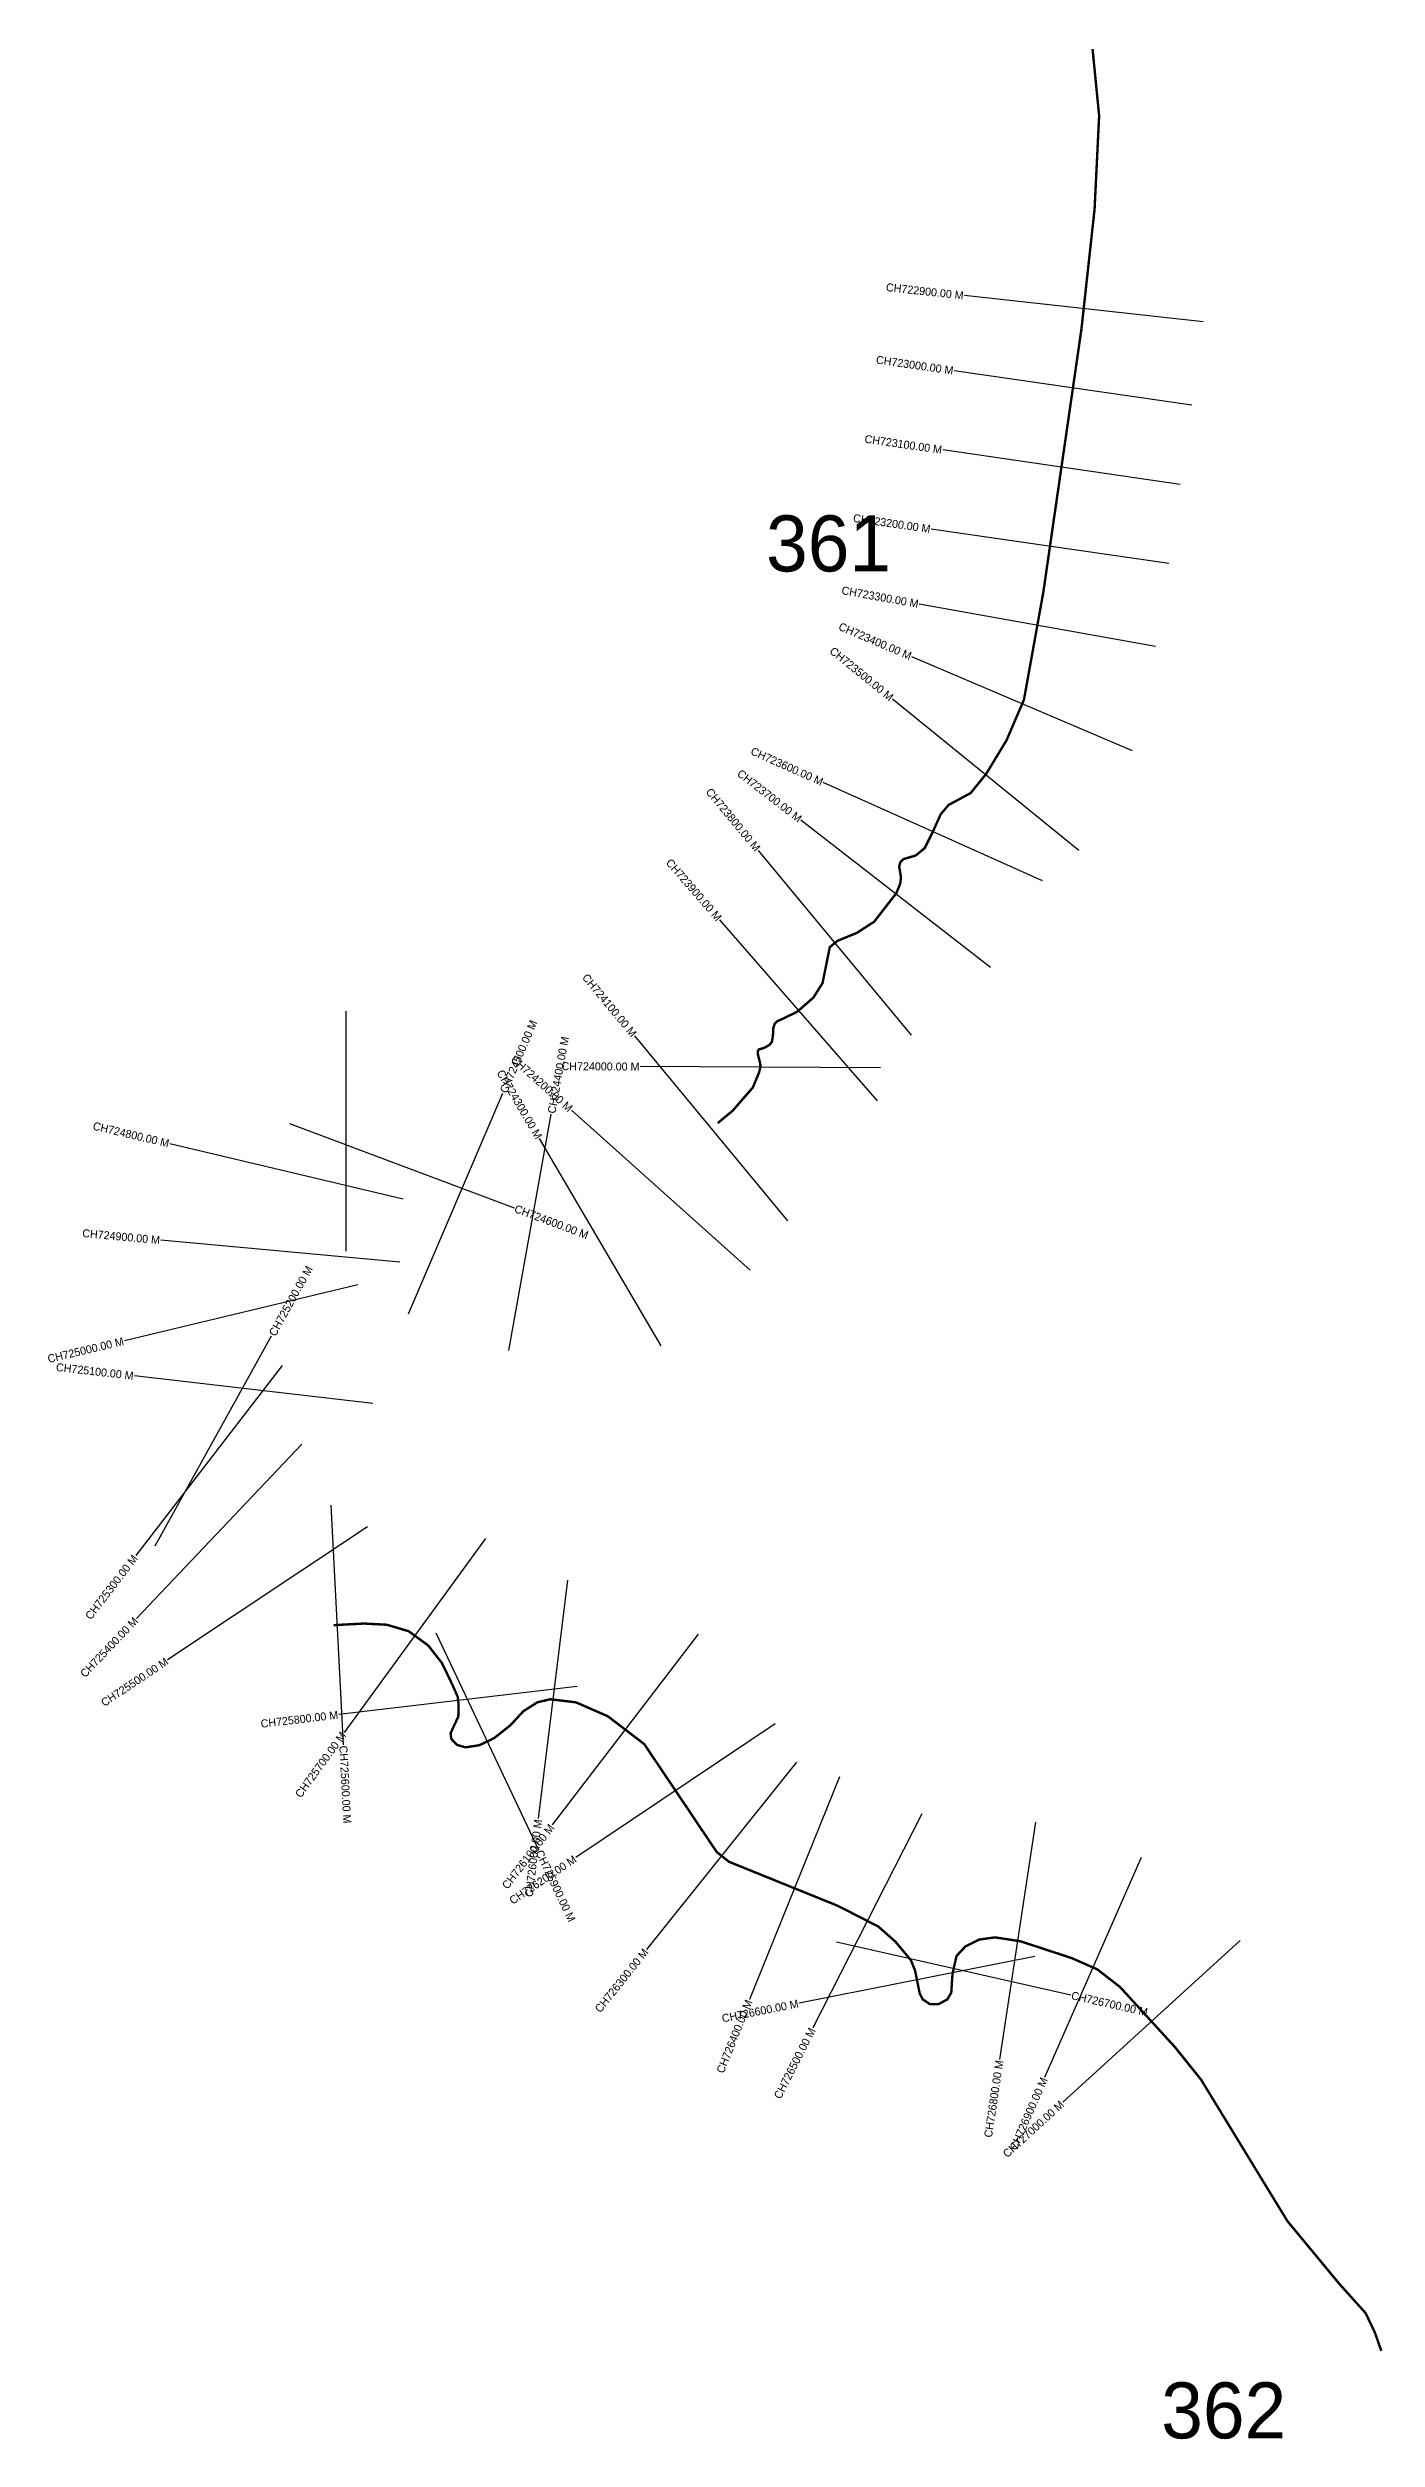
# Model space of a CAD drawing. Header units: metres. Extents: x 355535 to 359260, y 1739230 to 1742903.
# Drawn here: x 355535 to 357196, y 1739915 to 1742903 of the extents above; entities that cross this region are included whole.
import ezdxf
from ezdxf.enums import TextEntityAlignment as Align

# ---------------------------------------------------------------- set-up
doc = ezdxf.new("R2010")
doc.units = ezdxf.units.M
for name, color, linetype in [('CS', 134, 'Continuous'), ('CSMark', 6, 'Continuous'), ('NATURALLY PROTECTED', 3, 'Continuous')]:
    doc.layers.add(name, color=color, linetype=linetype)

msp = doc.modelspace()

# ---------------------------------------------------------------- linework, layer by layer
at = {"layer": 'CS'}
for p, q in [((356978.7, 1742561.1), (356680.5, 1742593.8)), ((356964.6, 1742456.9), (356667.7, 1742499.9)), ((356950.3, 1742357.9), (356653.4, 1742400.9)), ((356935.9, 1742258.9), (356639, 1742301.9)), ((356919.3, 1742155.1), (356624.1, 1742208.3)), ((356890.6, 1742024.8), (356614.7, 1742142.5)), ((356823.4, 1741900.4), (356590.5, 1742089.6)), ((356778, 1741862.5), (356504.2, 1741985.2)), ((356713.3, 1741754.3), (356476.3, 1741938.2)), ((356614.5, 1741669.4), (356423.2, 1741900.5)), ((356572, 1741587.4), (356375, 1741813.7)), ((355907.8, 1741399.6), (355907.8, 1741699.6)), ((356460.1, 1741437.6), (356268.7, 1741668.7)), ((356575.5, 1741628.7), (356275.5, 1741630.3)), ((355985.7, 1741321.4), (356103.8, 1741597.1)), ((355837.1, 1741559.1), (356117.9, 1741453.7)), ((356111.2, 1741275.6), (356164.2, 1741570.9)), ((356412.9, 1741375.8), (356189.4, 1741575.9)), ((355979.4, 1741464.6), (355687.5, 1741533.9)), ((356301.5, 1741281.5), (356149.7, 1741540.3)), ((355975, 1741385.8), (355676.3, 1741413.3)), ((355922.5, 1741357.5), (355630.8, 1741287.7)), ((355669.2, 1741031.6), (355814.7, 1741294)), ((355941.3, 1741209.3), (355643.3, 1741243.7)), ((355827.9, 1741256.9), (355645, 1741019.2)), ((355852.5, 1741158.3), (355645.9, 1740940.8)), ((355888.9, 1741082.4), (355904.3, 1740782.8)), ((355934.5, 1741055.3), (355684.9, 1740888.8)), ((356081.9, 1741040.5), (355905.3, 1740798)), ((356184.4, 1740988.3), (356148.1, 1740690.5)), ((356020, 1740922.5), (356148.4, 1740651.4)), ((356347.9, 1740920.9), (356165.6, 1740682.6)), ((356196.8, 1740855.8), (355898.9, 1740820.5)), ((356444.1, 1740809), (356195.1, 1740641.8)), ((356470.9, 1740761), (356283.2, 1740527)), ((356524.3, 1740742.6), (356411.8, 1740464.5)), ((356627.4, 1740696.3), (356491, 1740429.1)), ((356769.4, 1740686.1), (356724.6, 1740389.5)), ((356901.5, 1740641.9), (356780.8, 1740367.2)), ((356768.4, 1740518.2), (356474.1, 1740459.8)), ((356520.9, 1740536.5), (356813.5, 1740470.1)), ((357025, 1740538.4), (356803.4, 1740336))]:
    msp.add_line(p, q, dxfattribs=at)
at = {"layer": 'NATURALLY PROTECTED', "const_width": 3, "flags": 128}
for points in [[(356840.7, 1742901.9), (356848.9, 1742818.5), (356843.2, 1742701.8), (356826.8, 1742552), (356779.2, 1742223.5), (356755, 1742089), (356733.4, 1742038.5), (356707.7, 1741996), (356688.3, 1741972.1), (356660.8, 1741957.3), (356650.9, 1741945.6), (356640.7, 1741922.9), (356630.9, 1741903.3), (356619.7, 1741894.1), (356613.2, 1741892.2), (356604.4, 1741889.6), (356600.5, 1741885.7), (356599, 1741880.3), (356600, 1741874.7), (356601.3, 1741867.1), (356600.3, 1741858.7), (356595.3, 1741846.8), (356567.9, 1741811.5), (356546.2, 1741797.4), (356521.8, 1741787.4), (356512.3, 1741779.5), (356508.4, 1741760.2), (356503.2, 1741734.5), (356491.7, 1741716.4), (356471.4, 1741698.7), (356446.2, 1741686.6), (356443.4, 1741683.6), (356441.7, 1741678.4), (356441.3, 1741669.3), (356440, 1741661.2), (356436.9, 1741657.4), (356430.7, 1741653.8), (356423.7, 1741651.7), (356422.5, 1741649.9), (356422.4, 1741646), (356424, 1741639.8), (356425.5, 1741633.5), (356425.5, 1741629.1), (356424, 1741623.1), (356416.2, 1741604.2), (356391, 1741575.2), (356372.3, 1741559.7)], [(355892.2, 1740932.3), (355930.3, 1740934.3), (355958.8, 1740932.8), (355986.1, 1740924.7), (356010.5, 1740906.9), (356027.7, 1740884.9), (356040.7, 1740857.9), (356047.3, 1740842.9), (356048.5, 1740832.5), (356048.1, 1740818), (356042.6, 1740806.2), (356038.5, 1740797.2), (356039.3, 1740790.2), (356046.5, 1740782.6), (356057.3, 1740779.6), (356074.5, 1740782.3), (356092.8, 1740791), (356113.3, 1740807.3), (356129.5, 1740824.8), (356146.9, 1740835.9), (356163.1, 1740839.7), (356195.2, 1740835.8), (356235, 1740818.4), (356280.5, 1740783.6), (356320.5, 1740724.1), (356350.8, 1740678.9), (356371, 1740648.9), (356386.3, 1740636.6), (356522, 1740581.7), (356572.9, 1740555.7), (356594.6, 1740536.5), (356613.8, 1740513.4), (356619, 1740500.4), (356624.6, 1740472.3), (356628.3, 1740464.7), (356637.7, 1740458.5), (356648.4, 1740458.8), (356659.1, 1740464.5), (356664.1, 1740472.9), (356665.7, 1740496.8), (356670.7, 1740518.9), (356681.9, 1740530.9), (356699.2, 1740539.4), (356718.8, 1740542.1), (356750.4, 1740537.3), (356814.4, 1740516.3), (356846.5, 1740502.2), (356875, 1740480.1), (356913.3, 1740438.2), (356943.9, 1740404.7), (356976.4, 1740364.1), (357013.1, 1740304), (357049.8, 1740243.8), (357084.2, 1740187.5), (357115.5, 1740149.7), (357149.4, 1740108.7), (357181.8, 1740072.7), (357193.3, 1740048.7), (357201.5, 1740025.4)]]:
    msp.add_lwpolyline(points, dxfattribs=at)

# ---------------------------------------------------------------- texts
at = {"char_height": 70, "attachment_point": 1}
for s, insert in [('361', (356432.7, 1742319.1)), ('362', (356926.5, 1739986))]:
    msp.add_mtext_dynamic_manual_height_columns(s, width=95.172, gutter_width=1, heights=[0], dxfattribs=dict(at, insert=insert))
at = {"layer": 'CSMark'}
for s, rotation, p in [('CH722900.00 M', 353.7515, (356679.5, 1742593.9)), ('CH723000.00 M', 351.7575, (356666.7, 1742500)), ('CH723100.00 M', 351.7575, (356652.4, 1742401)), ('CH723200.00 M', 351.7575, (356638, 1742302.1)), ('CH723300.00 M', 349.7697, (356623.1, 1742208.5)), ('CH723400.00 M', 336.8878, (356613.8, 1742142.9)), ('CH723500.00 M', 320.8986, (356589.8, 1742090.3)), ('CH723600.00 M', 335.8597, (356503.3, 1741985.6)), ('CH723800.00 M', 309.5981, (356422.6, 1741901.3)), ('CH723700.00 M', 322.1833, (356475.5, 1741938.8)), ('CH723900.00 M', 311.0422, (356374.4, 1741814.4)), ('CH724100.00 M', 309.6306, (356268.1, 1741669.4)), ('CH724300.00 M', 300.3999, (356149.2, 1741541.1)), ('CH724200.00 M', 318.1622, (356188.7, 1741576.5)), ('CH724000.00 M', 359.7011, (356274.5, 1741630.3)), ('CH724800.00 M', 346.6526, (355686.6, 1741534.1)), ('CH724900.00 M', 354.7376, (355675.3, 1741413.4)), ('CH725000.00 M', 13.4551, (355629.8, 1741287.4)), ('CH725100.00 M', 353.4163, (355642.3, 1741243.8)), ('CH725300.00 M', 52.417, (355644.4, 1741018.4)), ('CH725400.00 M', 46.4822, (355645.3, 1740940)), ('CH725500.00 M', 33.7021, (355684.1, 1740888.2)), ('CH725800.00 M', 6.76, (355897.9, 1740820.4)), ('CH725700.00 M', 53.9371, (355904.7, 1740797.2)), ('CH726100.00 M', 52.5743, (356165, 1740681.8)), ('CH726000.00 M', 83.0354, (356147.9, 1740689.5)), ('CH726200.00 M', 33.8806, (356194.2, 1740641.2)), ('CH726300.00 M', 51.2656, (356282.6, 1740526.2)), ('CH726400.00 M', 67.9685, (356411.4, 1740463.5)), ('CH726600.00 M', 11.2273, (356473.1, 1740459.6)), ('CH726500.00 M', 62.9666, (356490.6, 1740428.2)), ('CH726800.00 M', 81.4122, (356724.5, 1740388.5)), ('CH726900.00 M', 66.2741, (356780.4, 1740366.3)), ('CH727000.00 M', 42.4101, (356802.7, 1740335.4))]:
    msp.add_text(s, height=10, rotation=rotation, dxfattribs=at).set_placement(p, align=Align.MIDDLE_RIGHT)
for s, rotation, p in [('CH724500.00 M', 66.8123, (356104.2, 1741598.1)), ('CH724400.00 M', 79.8281, (356164.4, 1741571.9)), ('CH724600.00 M', 339.4329, (356118.9, 1741453.4)), ('CH725200.00 M', 61.0045, (355815.2, 1741294.8)), ('CH725600.00 M', 272.9428, (355904.4, 1740781.8)), ('CH725900.00 M', 295.3401, (356148.8, 1740650.5)), ('CH726700.00 M', 347.2166, (356814.4, 1740469.9))]:
    msp.add_text(s, height=10, rotation=rotation, dxfattribs=at).set_placement(p, align=Align.MIDDLE_LEFT)

doc.saveas('drawing.dxf')
